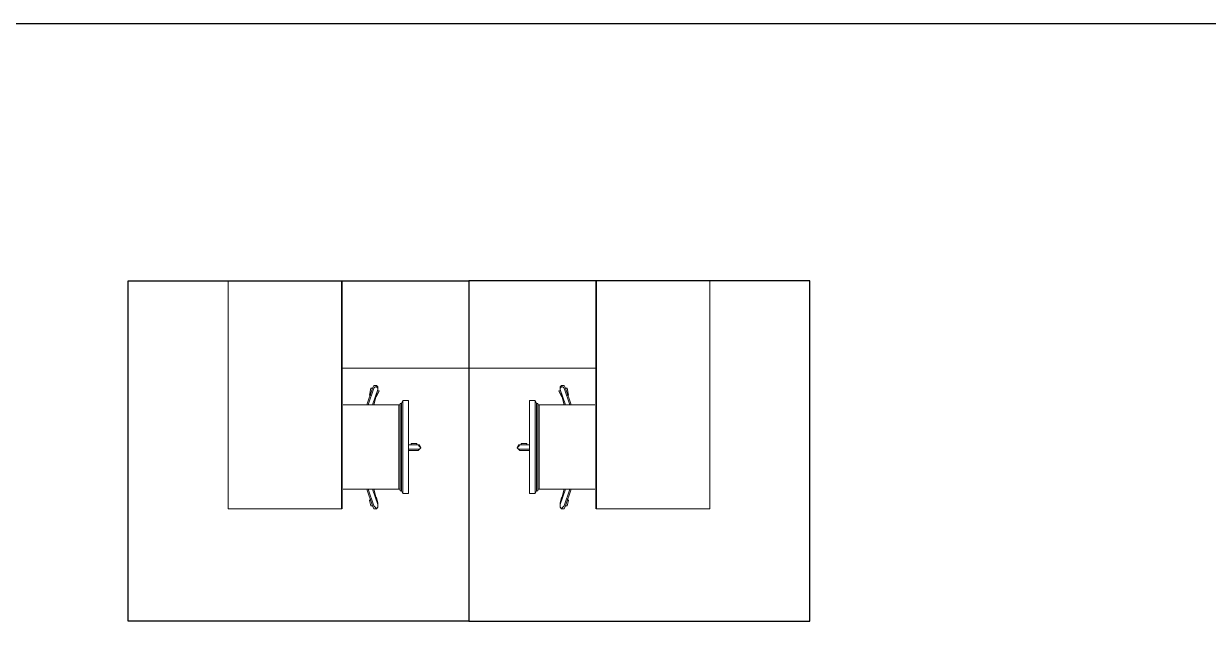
# Model space of a CAD drawing. Header units: millimetres. Extents: x 2148 to 2681, y 758 to 986.
# Drawn here: x 2608.278 to 2611.406, y 937.39 to 938.969 of the extents above; entities that cross this region are included whole.
import ezdxf

# ---------------------------------------------------------------- set-up
doc = ezdxf.new("R2010")
doc.units = ezdxf.units.MM
doc.linetypes.add('CENTER2', pattern=[28.575, 19.05, -3.175, 3.175, -3.175])
for name, color, linetype in [('at_Entity', 7, 'Continuous'), ('D', 1, 'Continuous'), ('S_GRID LINES', 252, 'Continuous')]:
    doc.layers.add(name, color=color, linetype=linetype)

msp = doc.modelspace()

# ---------------------------------------------------------------- linework, layer by layer
at = {"layer": 'at_Entity', "color": 0, "lineweight": 15}
for p, q in [((2608.8180885, 938.2898016, 0), (2609.4538651, 938.2898016, 0)), ((2608.8180885, 937.6870829, 0), (2608.8180885, 938.2898016, 0)), ((2608.8180885, 938.2898016, 0), (2609.4538651, 938.2898016, 0)), ((2608.8180885, 937.6870829, 0), (2608.8180885, 938.2898016, 0)), ((2610.0896417, 938.2898016, 0), (2609.4538651, 938.2898016, 0)), ((2610.0896417, 938.2898016, 0), (2609.4538651, 938.2898016, 0)), ((2610.0896417, 937.6870829, 0), (2610.0896417, 938.2898016, 0)), ((2610.0896417, 937.6870829, 0), (2610.0896417, 938.2898016, 0)), ((2609.1182075, 938.0592221, 0), (2609.4538651, 938.0592221, 0)), ((2609.1182075, 938.0592221, 0), (2609.4538651, 938.0592221, 0)), ((2609.7895227, 938.0592221, 0), (2609.4538651, 938.0592221, 0)), ((2609.7895227, 938.0592221, 0), (2609.4538651, 938.0592221, 0)), ((2609.1987278, 938.0059316, 0), (2609.2023876, 938.0132519, 0)), ((2609.1987278, 938.0059316, 0), (2609.2023876, 938.0132519, 0)), ((2609.2023876, 938.0132519, 0), (2609.2097073, 938.0132519, 0)), ((2609.2023876, 938.0132519, 0), (2609.2097073, 938.0132519, 0)), ((2609.2060475, 938.0095921, 0), (2609.2023876, 938.0059316, 0)), ((2609.2060475, 938.0095921, 0), (2609.2023876, 938.0059316, 0)), ((2609.2097073, 938.0095921, 0), (2609.2060475, 938.0095921, 0)), ((2609.2097073, 938.0095921, 0), (2609.2060475, 938.0095921, 0)), ((2609.2097073, 938.0132519, 0), (2609.2133678, 938.0095921, 0)), ((2609.2097073, 938.0132519, 0), (2609.2133678, 938.0095921, 0)), ((2609.2133678, 938.0059316, 0), (2609.2097073, 938.0095921, 0)), ((2609.2133678, 938.0059316, 0), (2609.2097073, 938.0095921, 0)), ((2609.2133678, 938.0095921, 0), (2609.2133678, 938.0022718, 0)), ((2609.2133678, 938.0095921, 0), (2609.2133678, 938.0022718, 0)), ((2609.6980228, 938.0132519, 0), (2609.6943624, 938.0095921, 0)), ((2609.6980228, 938.0132519, 0), (2609.6943624, 938.0095921, 0)), ((2609.6943624, 938.0095921, 0), (2609.6943624, 938.0022718, 0)), ((2609.6943624, 938.0059316, 0), (2609.6980228, 938.0095921, 0)), ((2609.6943624, 938.0095921, 0), (2609.6943624, 938.0022718, 0)), ((2609.6943624, 938.0059316, 0), (2609.6980228, 938.0095921, 0)), ((2609.7053425, 938.0132519, 0), (2609.6980228, 938.0132519, 0)), ((2609.7053425, 938.0132519, 0), (2609.6980228, 938.0132519, 0)), ((2609.6980228, 938.0095921, 0), (2609.7016827, 938.0095921, 0)), ((2609.6980228, 938.0095921, 0), (2609.7016827, 938.0095921, 0)), ((2609.7016827, 938.0095921, 0), (2609.7053425, 938.0059316, 0)), ((2609.7016827, 938.0095921, 0), (2609.7053425, 938.0059316, 0)), ((2609.7090024, 938.0059316, 0), (2609.7053425, 938.0132519, 0)), ((2609.7090024, 938.0059316, 0), (2609.7053425, 938.0132519, 0)), ((2609.1840878, 937.9620122, 0), (2609.1987278, 938.0059316, 0)), ((2609.1840878, 937.9620122, 0), (2609.1987278, 938.0059316, 0)), ((2609.2023876, 938.0059316, 0), (2609.1877476, 937.9620122, 0)), ((2609.2023876, 938.0059316, 0), (2609.1877476, 937.9620122, 0)), ((2609.1914075, 937.9876318, 0), (2609.1950673, 938.0059316, 0)), ((2609.1914075, 937.9876318, 0), (2609.1950673, 938.0059316, 0)), ((2609.1950673, 937.9876318, 0), (2609.1914075, 937.9876318, 0)), ((2609.1950673, 937.9876318, 0), (2609.1914075, 937.9876318, 0)), ((2609.1950673, 938.0059316, 0), (2609.1987278, 938.0059316, 0)), ((2609.1950673, 938.0059316, 0), (2609.1987278, 938.0059316, 0)), ((2609.1987278, 937.9620122, 0), (2609.2133678, 938.0022718, 0)), ((2609.1987278, 937.9620122, 0), (2609.2133678, 938.0022718, 0)), ((2609.2133678, 938.0022718, 0), (2609.2023876, 937.9620122, 0)), ((2609.2133678, 938.0022718, 0), (2609.2023876, 937.9620122, 0)), ((2609.2097073, 937.9839719, 0), (2609.2060475, 937.9839719, 0)), ((2609.2097073, 937.9839719, 0), (2609.2060475, 937.9839719, 0)), ((2609.2170276, 937.9986119, 0), (2609.2097073, 937.9839719, 0)), ((2609.2170276, 937.9986119, 0), (2609.2097073, 937.9839719, 0)), ((2609.2133678, 938.0022718, 0), (2609.2133678, 938.0059316, 0)), ((2609.2133678, 938.0022718, 0), (2609.2133678, 938.0059316, 0)), ((2609.2133678, 937.9986119, 0), (2609.2170276, 937.9986119, 0)), ((2609.2133678, 937.9986119, 0), (2609.2170276, 937.9986119, 0)), ((2609.6943624, 937.9986119, 0), (2609.6907025, 937.9986119, 0)), ((2609.6907025, 937.9986119, 0), (2609.6980228, 937.9839719, 0)), ((2609.6943624, 937.9986119, 0), (2609.6907025, 937.9986119, 0)), ((2609.6907025, 937.9986119, 0), (2609.6980228, 937.9839719, 0)), ((2609.6943624, 938.0022718, 0), (2609.6943624, 938.0059316, 0)), ((2609.6943624, 938.0022718, 0), (2609.6943624, 938.0059316, 0)), ((2609.7090024, 937.9620122, 0), (2609.6943624, 938.0022718, 0)), ((2609.6943624, 938.0022718, 0), (2609.7053425, 937.9620122, 0)), ((2609.7090024, 937.9620122, 0), (2609.6943624, 938.0022718, 0)), ((2609.6943624, 938.0022718, 0), (2609.7053425, 937.9620122, 0)), ((2609.6980228, 937.9839719, 0), (2609.7016827, 937.9839719, 0)), ((2609.6980228, 937.9839719, 0), (2609.7016827, 937.9839719, 0)), ((2609.7053425, 938.0059316, 0), (2609.7199825, 937.9620122, 0)), ((2609.7053425, 938.0059316, 0), (2609.7199825, 937.9620122, 0)), ((2609.7236424, 937.9620122, 0), (2609.7090024, 938.0059316, 0)), ((2609.7126628, 938.0059316, 0), (2609.7090024, 938.0059316, 0)), ((2609.7236424, 937.9620122, 0), (2609.7090024, 938.0059316, 0)), ((2609.7126628, 938.0059316, 0), (2609.7090024, 938.0059316, 0)), ((2609.7163227, 937.9876318, 0), (2609.7126628, 938.0059316, 0)), ((2609.7163227, 937.9876318, 0), (2609.7126628, 938.0059316, 0)), ((2609.7126628, 937.9876318, 0), (2609.7163227, 937.9876318, 0)), ((2609.7126628, 937.9876318, 0), (2609.7163227, 937.9876318, 0)), ((2609.1218679, 937.9620122, 0), (2609.2682673, 937.9620122, 0)), ((2609.1218679, 937.9620122, 0), (2609.2682673, 937.9620122, 0)), ((2609.2682673, 937.7387524, 0), (2609.2682673, 937.9620122, 0)), ((2609.2682673, 937.9620122, 0), (2609.2719278, 937.9620122, 0)), ((2609.2682673, 937.7387524, 0), (2609.2682673, 937.9620122, 0)), ((2609.2682673, 937.9620122, 0), (2609.2719278, 937.9620122, 0)), ((2609.2719278, 937.7350926, 0), (2609.2719278, 937.9656721, 0)), ((2609.2719278, 937.9656721, 0), (2609.2755876, 937.9656721, 0)), ((2609.2719278, 937.7350926, 0), (2609.2719278, 937.9656721, 0)), ((2609.2719278, 937.9656721, 0), (2609.2755876, 937.9656721, 0)), ((2609.2719278, 937.9620122, 0), (2609.2719278, 937.9583518, 0)), ((2609.2719278, 937.9620122, 0), (2609.2719278, 937.9583518, 0)), ((2609.2755876, 937.9656721, 0), (2609.2792474, 937.9729918, 0)), ((2609.2755876, 937.9656721, 0), (2609.2792474, 937.9729918, 0)), ((2609.2755876, 937.7350926, 0), (2609.2755876, 937.9656721, 0)), ((2609.2755876, 937.7350926, 0), (2609.2755876, 937.9656721, 0)), ((2609.2792474, 937.9729918, 0), (2609.2829073, 937.9729918, 0)), ((2609.2792474, 937.7277723, 0), (2609.2792474, 937.9729918, 0)), ((2609.2792474, 937.9729918, 0), (2609.2829073, 937.9729918, 0)), ((2609.2792474, 937.7277723, 0), (2609.2792474, 937.9729918, 0)), ((2609.2829073, 937.9729918, 0), (2609.2865671, 937.9729918, 0)), ((2609.2829073, 937.9729918, 0), (2609.2865671, 937.9729918, 0)), ((2609.2865671, 937.9729918, 0), (2609.2938874, 937.9729918, 0)), ((2609.2865671, 937.9729918, 0), (2609.2938874, 937.9729918, 0)), ((2609.2938874, 937.9729918, 0), (2609.2938874, 937.9656721, 0)), ((2609.2938874, 937.9729918, 0), (2609.2938874, 937.9656721, 0)), ((2609.2938874, 937.9656721, 0), (2609.2938874, 937.7350926, 0)), ((2609.2938874, 937.9656721, 0), (2609.2938874, 937.7350926, 0)), ((2609.621163, 937.9729918, 0), (2609.6138427, 937.9729918, 0)), ((2609.6138427, 937.9729918, 0), (2609.6138427, 937.9656721, 0)), ((2609.621163, 937.9729918, 0), (2609.6138427, 937.9729918, 0)), ((2609.6138427, 937.9729918, 0), (2609.6138427, 937.9656721, 0)), ((2609.6138427, 937.9656721, 0), (2609.6138427, 937.7350926, 0)), ((2609.6138427, 937.9656721, 0), (2609.6138427, 937.7350926, 0)), ((2609.6248229, 937.9729918, 0), (2609.621163, 937.9729918, 0)), ((2609.6248229, 937.9729918, 0), (2609.621163, 937.9729918, 0)), ((2609.6284827, 937.9729918, 0), (2609.6248229, 937.9729918, 0)), ((2609.6284827, 937.9729918, 0), (2609.6248229, 937.9729918, 0)), ((2609.6321425, 937.9656721, 0), (2609.6284827, 937.9729918, 0)), ((2609.6284827, 937.7277723, 0), (2609.6284827, 937.9729918, 0)), ((2609.6321425, 937.9656721, 0), (2609.6284827, 937.9729918, 0)), ((2609.6284827, 937.7277723, 0), (2609.6284827, 937.9729918, 0)), ((2609.6321425, 937.7350926, 0), (2609.6321425, 937.9656721, 0)), ((2609.6358024, 937.9656721, 0), (2609.6321425, 937.9656721, 0)), ((2609.6321425, 937.7350926, 0), (2609.6321425, 937.9656721, 0)), ((2609.6358024, 937.9656721, 0), (2609.6321425, 937.9656721, 0)), ((2609.6358024, 937.7350926, 0), (2609.6358024, 937.9656721, 0)), ((2609.6358024, 937.7350926, 0), (2609.6358024, 937.9656721, 0)), ((2609.6394629, 937.9620122, 0), (2609.6358024, 937.9620122, 0)), ((2609.6358024, 937.9620122, 0), (2609.6358024, 937.9583518, 0)), ((2609.6394629, 937.9620122, 0), (2609.6358024, 937.9620122, 0)), ((2609.6358024, 937.9620122, 0), (2609.6358024, 937.9583518, 0)), ((2609.6394629, 937.7387524, 0), (2609.6394629, 937.9620122, 0)), ((2609.7858622, 937.9620122, 0), (2609.6394629, 937.9620122, 0)), ((2609.6394629, 937.7387524, 0), (2609.6394629, 937.9620122, 0)), ((2609.7858622, 937.9620122, 0), (2609.6394629, 937.9620122, 0)), ((2609.2938874, 937.8558724, 0), (2609.3195076, 937.8558724, 0)), ((2609.3195076, 937.8558724, 0), (2609.2938874, 937.8558724, 0)), ((2609.2938874, 937.8558724, 0), (2609.3195076, 937.8558724, 0)), ((2609.3195076, 937.8558724, 0), (2609.2938874, 937.8558724, 0)), ((2609.3012071, 937.8558724, 0), (2609.3012071, 937.8595322, 0)), ((2609.3012071, 937.8595322, 0), (2609.3158471, 937.8595322, 0)), ((2609.3012071, 937.8558724, 0), (2609.3012071, 937.8595322, 0)), ((2609.3012071, 937.8595322, 0), (2609.3158471, 937.8595322, 0)), ((2609.3158471, 937.8595322, 0), (2609.3158471, 937.8558724, 0)), ((2609.3158471, 937.8595322, 0), (2609.3158471, 937.8558724, 0)), ((2609.3231674, 937.8522119, 0), (2609.3195076, 937.8558724, 0)), ((2609.3195076, 937.8558724, 0), (2609.3231674, 937.8558724, 0)), ((2609.3231674, 937.8522119, 0), (2609.3195076, 937.8558724, 0)), ((2609.3195076, 937.8558724, 0), (2609.3231674, 937.8558724, 0)), ((2609.3231674, 937.8558724, 0), (2609.3268273, 937.8485521, 0)), ((2609.3231674, 937.8558724, 0), (2609.3268273, 937.8485521, 0)), ((2609.3268273, 937.8485521, 0), (2609.3231674, 937.8522119, 0)), ((2609.3268273, 937.8485521, 0), (2609.3231674, 937.8522119, 0)), ((2609.5845627, 937.8558724, 0), (2609.5809029, 937.8485521, 0)), ((2609.5845627, 937.8558724, 0), (2609.5809029, 937.8485521, 0)), ((2609.5809029, 937.8485521, 0), (2609.5845627, 937.8522119, 0)), ((2609.5809029, 937.8485521, 0), (2609.5845627, 937.8522119, 0)), ((2609.5845627, 937.8522119, 0), (2609.5882226, 937.8558724, 0)), ((2609.5882226, 937.8558724, 0), (2609.5845627, 937.8558724, 0)), ((2609.5845627, 937.8522119, 0), (2609.5882226, 937.8558724, 0)), ((2609.5882226, 937.8558724, 0), (2609.5845627, 937.8558724, 0)), ((2609.6138427, 937.8558724, 0), (2609.5882226, 937.8558724, 0)), ((2609.5882226, 937.8558724, 0), (2609.6138427, 937.8558724, 0)), ((2609.6138427, 937.8558724, 0), (2609.5882226, 937.8558724, 0)), ((2609.5882226, 937.8558724, 0), (2609.6138427, 937.8558724, 0)), ((2609.606523, 937.8595322, 0), (2609.591883, 937.8595322, 0)), ((2609.591883, 937.8595322, 0), (2609.591883, 937.8558724, 0)), ((2609.606523, 937.8595322, 0), (2609.591883, 937.8595322, 0)), ((2609.591883, 937.8595322, 0), (2609.591883, 937.8558724, 0)), ((2609.606523, 937.8558724, 0), (2609.606523, 937.8595322, 0)), ((2609.606523, 937.8558724, 0), (2609.606523, 937.8595322, 0)), ((2609.3195076, 937.8448922, 0), (2609.2938874, 937.8448922, 0)), ((2609.3195076, 937.8448922, 0), (2609.2938874, 937.8448922, 0)), ((2609.3195076, 937.8412324, 0), (2609.2938874, 937.8412324, 0)), ((2609.3195076, 937.8412324, 0), (2609.2938874, 937.8412324, 0)), ((2609.3158471, 937.8412324, 0), (2609.3012071, 937.8412324, 0)), ((2609.3158471, 937.8412324, 0), (2609.3012071, 937.8412324, 0)), ((2609.3195076, 937.8448922, 0), (2609.3231674, 937.8448922, 0)), ((2609.3231674, 937.8448922, 0), (2609.3195076, 937.8412324, 0)), ((2609.3195076, 937.8448922, 0), (2609.3231674, 937.8448922, 0)), ((2609.3231674, 937.8448922, 0), (2609.3195076, 937.8412324, 0)), ((2609.3231674, 937.8448922, 0), (2609.3268273, 937.8485521, 0)), ((2609.3268273, 937.8485521, 0), (2609.3231674, 937.8448922, 0)), ((2609.3231674, 937.8448922, 0), (2609.3268273, 937.8485521, 0)), ((2609.3268273, 937.8485521, 0), (2609.3231674, 937.8448922, 0)), ((2609.5845627, 937.8448922, 0), (2609.5809029, 937.8485521, 0)), ((2609.5809029, 937.8485521, 0), (2609.5845627, 937.8448922, 0)), ((2609.5845627, 937.8448922, 0), (2609.5809029, 937.8485521, 0)), ((2609.5809029, 937.8485521, 0), (2609.5845627, 937.8448922, 0)), ((2609.5882226, 937.8448922, 0), (2609.5845627, 937.8448922, 0)), ((2609.5845627, 937.8448922, 0), (2609.5882226, 937.8412324, 0)), ((2609.5882226, 937.8448922, 0), (2609.5845627, 937.8448922, 0)), ((2609.5845627, 937.8448922, 0), (2609.5882226, 937.8412324, 0)), ((2609.5882226, 937.8448922, 0), (2609.6138427, 937.8448922, 0)), ((2609.5882226, 937.8448922, 0), (2609.6138427, 937.8448922, 0)), ((2609.5882226, 937.8412324, 0), (2609.6138427, 937.8412324, 0)), ((2609.5882226, 937.8412324, 0), (2609.6138427, 937.8412324, 0)), ((2609.591883, 937.8412324, 0), (2609.606523, 937.8412324, 0)), ((2609.591883, 937.8412324, 0), (2609.606523, 937.8412324, 0)), ((2609.2682673, 937.7387524, 0), (2609.1218679, 937.7387524, 0)), ((2609.2682673, 937.7387524, 0), (2609.1218679, 937.7387524, 0)), ((2609.1987278, 937.6948324, 0), (2609.1840878, 937.7387524, 0)), ((2609.1987278, 937.6948324, 0), (2609.1840878, 937.7387524, 0)), ((2609.2023876, 937.6948324, 0), (2609.1877476, 937.7387524, 0)), ((2609.2023876, 937.6948324, 0), (2609.1877476, 937.7387524, 0)), ((2609.1987278, 937.7387524, 0), (2609.2133678, 937.6984923, 0)), ((2609.1987278, 937.7387524, 0), (2609.2133678, 937.6984923, 0)), ((2609.2133678, 937.6984923, 0), (2609.2023876, 937.7387524, 0)), ((2609.2133678, 937.6984923, 0), (2609.2023876, 937.7387524, 0)), ((2609.2719278, 937.7387524, 0), (2609.2682673, 937.7387524, 0)), ((2609.2719278, 937.7387524, 0), (2609.2682673, 937.7387524, 0)), ((2609.2719278, 937.7424123, 0), (2609.2719278, 937.7387524, 0)), ((2609.2719278, 937.7424123, 0), (2609.2719278, 937.7387524, 0)), ((2609.2755876, 937.7350926, 0), (2609.2719278, 937.7350926, 0)), ((2609.2755876, 937.7350926, 0), (2609.2719278, 937.7350926, 0)), ((2609.2792474, 937.7277723, 0), (2609.2755876, 937.7350926, 0)), ((2609.2792474, 937.7277723, 0), (2609.2755876, 937.7350926, 0)), ((2609.2829073, 937.7277723, 0), (2609.2792474, 937.7277723, 0)), ((2609.2829073, 937.7277723, 0), (2609.2792474, 937.7277723, 0)), ((2609.2829073, 937.7277723, 0), (2609.2865671, 937.7277723, 0)), ((2609.2829073, 937.7277723, 0), (2609.2865671, 937.7277723, 0)), ((2609.2938874, 937.7277723, 0), (2609.2865671, 937.7277723, 0)), ((2609.2938874, 937.7277723, 0), (2609.2865671, 937.7277723, 0)), ((2609.2938874, 937.7350926, 0), (2609.2938874, 937.7277723, 0)), ((2609.2938874, 937.7350926, 0), (2609.2938874, 937.7277723, 0)), ((2609.6138427, 937.7350926, 0), (2609.6138427, 937.7277723, 0)), ((2609.6138427, 937.7350926, 0), (2609.6138427, 937.7277723, 0)), ((2609.6138427, 937.7277723, 0), (2609.621163, 937.7277723, 0)), ((2609.6138427, 937.7277723, 0), (2609.621163, 937.7277723, 0)), ((2609.6248229, 937.7277723, 0), (2609.621163, 937.7277723, 0)), ((2609.6248229, 937.7277723, 0), (2609.621163, 937.7277723, 0)), ((2609.6248229, 937.7277723, 0), (2609.6284827, 937.7277723, 0)), ((2609.6248229, 937.7277723, 0), (2609.6284827, 937.7277723, 0)), ((2609.6284827, 937.7277723, 0), (2609.6321425, 937.7350926, 0)), ((2609.6284827, 937.7277723, 0), (2609.6321425, 937.7350926, 0)), ((2609.6321425, 937.7350926, 0), (2609.6358024, 937.7350926, 0)), ((2609.6321425, 937.7350926, 0), (2609.6358024, 937.7350926, 0)), ((2609.6358024, 937.7424123, 0), (2609.6358024, 937.7387524, 0)), ((2609.6358024, 937.7424123, 0), (2609.6358024, 937.7387524, 0)), ((2609.6358024, 937.7387524, 0), (2609.6394629, 937.7387524, 0)), ((2609.6358024, 937.7387524, 0), (2609.6394629, 937.7387524, 0)), ((2609.6394629, 937.7387524, 0), (2609.7858622, 937.7387524, 0)), ((2609.6394629, 937.7387524, 0), (2609.7858622, 937.7387524, 0)), ((2609.7090024, 937.7387524, 0), (2609.6943624, 937.6984923, 0)), ((2609.6943624, 937.6984923, 0), (2609.7053425, 937.7387524, 0)), ((2609.7090024, 937.7387524, 0), (2609.6943624, 937.6984923, 0)), ((2609.6943624, 937.6984923, 0), (2609.7053425, 937.7387524, 0)), ((2609.7053425, 937.6948324, 0), (2609.7199825, 937.7387524, 0)), ((2609.7053425, 937.6948324, 0), (2609.7199825, 937.7387524, 0)), ((2609.7090024, 937.6948324, 0), (2609.7236424, 937.7387524, 0)), ((2609.7090024, 937.6948324, 0), (2609.7236424, 937.7387524, 0)), ((2609.1914075, 937.7094724, 0), (2609.1950673, 937.7131323, 0)), ((2609.1914075, 937.7094724, 0), (2609.1950673, 937.7131323, 0)), ((2609.1950673, 937.6948324, 0), (2609.1914075, 937.7094724, 0)), ((2609.1950673, 937.6948324, 0), (2609.1914075, 937.7094724, 0)), ((2609.1987278, 937.6948324, 0), (2609.1950673, 937.6948324, 0)), ((2609.1987278, 937.6948324, 0), (2609.1950673, 937.6948324, 0)), ((2609.2023876, 937.6875127, 0), (2609.1987278, 937.6948324, 0)), ((2609.2023876, 937.6875127, 0), (2609.1987278, 937.6948324, 0)), ((2609.2060475, 937.6911726, 0), (2609.2023876, 937.6948324, 0)), ((2609.2060475, 937.6911726, 0), (2609.2023876, 937.6948324, 0)), ((2609.2060475, 937.7167921, 0), (2609.2097073, 937.7167921, 0)), ((2609.2060475, 937.7167921, 0), (2609.2097073, 937.7167921, 0)), ((2609.2097073, 937.7167921, 0), (2609.2133678, 937.7021521, 0)), ((2609.2097073, 937.7167921, 0), (2609.2133678, 937.7021521, 0)), ((2609.2133678, 937.7021521, 0), (2609.2133678, 937.6984923, 0)), ((2609.2133678, 937.7021521, 0), (2609.2133678, 937.6984923, 0)), ((2609.2133678, 937.6984923, 0), (2609.2133678, 937.6911726, 0)), ((2609.2133678, 937.6984923, 0), (2609.2133678, 937.6911726, 0)), ((2609.2133678, 937.6948324, 0), (2609.2133678, 937.6911726, 0)), ((2609.2133678, 937.6948324, 0), (2609.2133678, 937.6911726, 0)), ((2609.6980228, 937.7167921, 0), (2609.6943624, 937.7021521, 0)), ((2609.6980228, 937.7167921, 0), (2609.6943624, 937.7021521, 0)), ((2609.6943624, 937.7021521, 0), (2609.6943624, 937.6984923, 0)), ((2609.6943624, 937.7021521, 0), (2609.6943624, 937.6984923, 0)), ((2609.6943624, 937.6984923, 0), (2609.6943624, 937.6911726, 0)), ((2609.6943624, 937.6984923, 0), (2609.6943624, 937.6911726, 0)), ((2609.6943624, 937.6948324, 0), (2609.6943624, 937.6911726, 0)), ((2609.6943624, 937.6948324, 0), (2609.6943624, 937.6911726, 0)), ((2609.7016827, 937.7167921, 0), (2609.6980228, 937.7167921, 0)), ((2609.7016827, 937.7167921, 0), (2609.6980228, 937.7167921, 0)), ((2609.7016827, 937.6911726, 0), (2609.7053425, 937.6948324, 0)), ((2609.7016827, 937.6911726, 0), (2609.7053425, 937.6948324, 0)), ((2609.7053425, 937.6875127, 0), (2609.7090024, 937.6948324, 0)), ((2609.7053425, 937.6875127, 0), (2609.7090024, 937.6948324, 0)), ((2609.7090024, 937.6948324, 0), (2609.7126628, 937.6948324, 0)), ((2609.7090024, 937.6948324, 0), (2609.7126628, 937.6948324, 0)), ((2609.7163227, 937.7094724, 0), (2609.7126628, 937.7131323, 0)), ((2609.7163227, 937.7094724, 0), (2609.7126628, 937.7131323, 0)), ((2609.7126628, 937.6948324, 0), (2609.7163227, 937.7094724, 0)), ((2609.7126628, 937.6948324, 0), (2609.7163227, 937.7094724, 0)), ((2608.8180885, 937.6870829, 0), (2609.1182075, 937.6870829, 0)), ((2608.8180885, 937.6870829, 0), (2609.1182075, 937.6870829, 0)), ((2609.2097073, 937.6875127, 0), (2609.2023876, 937.6875127, 0)), ((2609.2097073, 937.6875127, 0), (2609.2023876, 937.6875127, 0)), ((2609.2097073, 937.6875127, 0), (2609.2060475, 937.6911726, 0)), ((2609.2097073, 937.6875127, 0), (2609.2060475, 937.6911726, 0)), ((2609.2133678, 937.6911726, 0), (2609.2097073, 937.6875127, 0)), ((2609.2133678, 937.6911726, 0), (2609.2097073, 937.6875127, 0)), ((2609.2133678, 937.6911726, 0), (2609.2097073, 937.6875127, 0)), ((2609.2133678, 937.6911726, 0), (2609.2097073, 937.6875127, 0)), ((2609.6943624, 937.6911726, 0), (2609.6980228, 937.6875127, 0)), ((2609.6943624, 937.6911726, 0), (2609.6980228, 937.6875127, 0)), ((2609.6943624, 937.6911726, 0), (2609.6980228, 937.6875127, 0)), ((2609.6943624, 937.6911726, 0), (2609.6980228, 937.6875127, 0)), ((2609.6980228, 937.6875127, 0), (2609.7016827, 937.6911726, 0)), ((2609.6980228, 937.6875127, 0), (2609.7016827, 937.6911726, 0)), ((2609.6980228, 937.6875127, 0), (2609.7053425, 937.6875127, 0)), ((2609.6980228, 937.6875127, 0), (2609.7053425, 937.6875127, 0)), ((2610.0896417, 937.6870829, 0), (2609.7895227, 937.6870829, 0)), ((2610.0896417, 937.6870829, 0), (2609.7895227, 937.6870829, 0))]:
    msp.add_line(p, q, dxfattribs=at)
at = {"layer": 'at_Entity', "color": 0, "lineweight": 35}
for p, q in [((2609.1182075, 937.6870829, 0), (2609.1182075, 938.2898016, 0)), ((2609.1182075, 937.6870829, 0), (2609.1182075, 938.2898016, 0)), ((2609.7895227, 937.6870829, 0), (2609.7895227, 938.2898016, 0)), ((2609.7895227, 937.6870829, 0), (2609.7895227, 938.2898016, 0))]:
    msp.add_line(p, q, dxfattribs=at)
at = {"layer": 'D', "ltscale": 0.5, "elevation": 0}
for points in [[(2608.5538651, 937.3898016), (2608.5538651, 938.2898016), (2609.4538651, 938.2898016), (2609.4538651, 937.3898016)], [(2608.5538651, 937.3898016), (2608.5538651, 938.2898016), (2609.4538651, 938.2898016), (2609.4538651, 937.3898016)], [(2610.3538651, 937.3898016), (2610.3538651, 938.2898016), (2609.4538651, 938.2898016), (2609.4538651, 937.3898016)], [(2610.3538651, 937.3898016), (2610.3538651, 938.2898016), (2609.4538651, 938.2898016), (2609.4538651, 937.3898016)]]:
    msp.add_lwpolyline(points, close=True, dxfattribs=at)
at = {"layer": 'S_GRID LINES', "linetype": 'CENTER2', "ltscale": 0.2}
msp.add_line((2657.3496173, 938.969311), (2595.7518229, 938.969311), dxfattribs=at)

doc.saveas('drawing.dxf')
